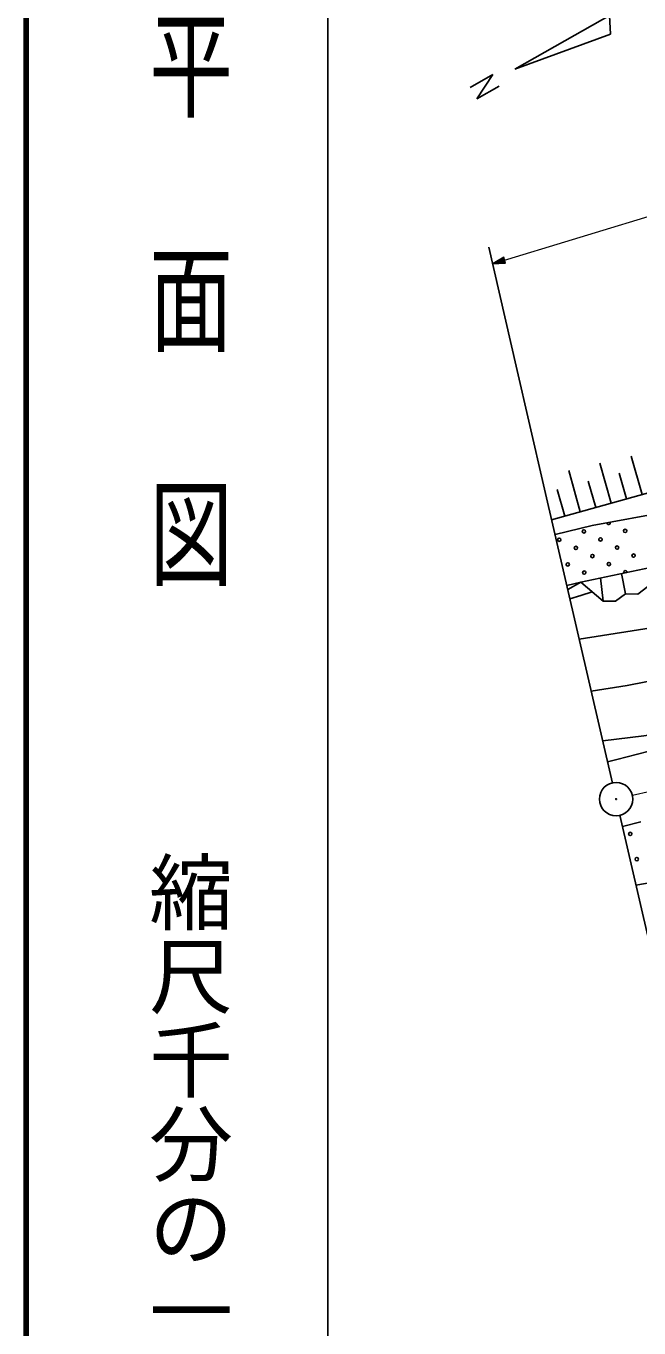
# Model space of a CAD drawing. Units: millimetres, scale not verified. Extents: x 40000 to 680000, y 20000 to 380000.
# Drawn here: x 40000 to 76564, y 262491 to 340196 of the extents above; entities that cross this region are included whole.
import ezdxf
from ezdxf.enums import TextEntityAlignment as Align

# ---------------------------------------------------------------- set-up
doc = ezdxf.new("R2010")
doc.units = ezdxf.units.MM
doc.header["$LTSCALE"] = 1000
doc.linetypes.add('CHAIN', pattern=[18.5, 12, -1.5, 3.5, -1.5])
for name, color, linetype, lineweight in [('M-BGD', 7, 'Continuous', 25), ('M-BGD-HTXT', 7, 'Continuous', 13), ('M-BMK', 2, 'CHAIN', 13), ('M-TTL', 2, 'Continuous', 140), ('M-TTL-BAND', 7, 'Continuous', 25)]:
    doc.layers.add(name, color=color, linetype=linetype, lineweight=lineweight)
doc.layers.add('M-OTRS', color=7, linetype='Continuous')
doc.styles.add('@ＭＳ ゴシック', font='')
doc.styles.get('@ＭＳ ゴシック').set_extended_font_data('@MS Gothic')

# ---------------------------------------------------------------- blocks, each defined once
blk = doc.blocks.new('BUHIN5')
at = {"color": 6, "linetype": 'Continuous', "lineweight": 25}
for radius in [995, 30]:
    blk.add_circle((0, 0), radius, dxfattribs=at)

msp = doc.modelspace()

# ---------------------------------------------------------------- linework, layer by layer
at = {"layer": 'M-BGD'}
for p, q in [((69151, 337625), (90899, 349954)), ((74863, 339714), (74747, 341947)), ((69151, 337625), (74863, 339714)), ((67843, 337303), (66499, 336532)), ((66891, 335843), (67843, 337303)), ((68234, 336604), (66891, 335843)), ((69239, 319900), (67603, 326994)), ((70873, 312815), (69239, 319900)), ((74905, 311712), (74238, 314097)), ((76748, 312227), (76104, 314528)), ((73062, 311196), (72372, 313661)), ((75826, 311969), (75393, 313519)), ((74980, 295014), (70873, 312815)), ((78130, 312614), (71357, 310719)), ((72140, 310938), (71694, 312534)), ((73983, 311454), (73541, 313035)), ((73764, 310388), (85735, 312564)), ((71559, 309844), (73764, 310388)), ((77640, 307964), (73089, 307009)), ((73089, 307009), (72258, 306813)), ((73089, 307009), (72315, 306567)), ((74432, 305867), (73089, 307009)), ((74432, 305867), (74277, 307258)), ((75767, 306302), (75522, 307520)), ((75767, 306302), (75172, 305862)), ((76506, 306297), (75767, 306302)), ((77101, 306736), (76506, 306297)), ((75172, 305862), (74432, 305867)), ((75242, 296422), (80961, 297884)), ((74688, 296281), (75242, 296422)), ((79646, 274786), (75422, 293096)), ((76669, 292707), (75577, 292424))]:
    msp.add_line(p, q, dxfattribs=at)
for points in [[(73001, 303593), (77926, 304385), (82860, 305188), (85627, 305670), (88382, 306211), (90496, 306687), (92605, 307224), (94517, 307770), (96420, 308376), (98201, 309003), (99961, 309687), (101921, 310519), (103857, 311405), (106164, 312538), (108451, 313728), (111739, 315523), (115008, 317377), (118047, 319088), (121114, 320745), (124115, 322294), (127151, 323794), (129731, 324992), (132343, 326139)], [(72443, 306013), (73106, 306216), (73777, 306424)], [(73716, 300495), (75860, 300843), (77990, 301249), (79553, 301621), (81101, 302052), (84505, 303085), (87921, 304060), (90210, 304624), (92521, 305142)], [(74400, 297530), (76856, 297841), (79313, 298214), (80592, 298448), (81878, 298701)], [(76384, 288926), (79507, 289464), (82629, 290062), (84865, 290555), (87090, 291108), (88680, 291537), (90263, 292027), (91640, 292497), (93044, 292912), (97003, 293748), (100973, 294574)]]:
    msp.add_lwpolyline(points, dxfattribs=at)
for centre in [(73283, 310036), (75742, 310058), (71811, 309531), (74271, 309553), (72800, 309048), (73788, 308565), (75259, 309070), (76247, 308586), (72316, 308060), (74776, 308081), (73304, 307576), (76046, 291977), (76437, 290471)]:
    msp.add_circle(centre, 99.5, dxfattribs=at)
for centre, start, end in [((74754, 310541), 175.01578, 25.59737), ((75764, 307598), 356.02007, 207.67754)]:
    msp.add_arc(centre, 99.5, start, end, dxfattribs=at)
at = {"layer": 'M-BGD-HTXT'}
msp.add_line((67831, 326002), (103528, 336910), dxfattribs=at)
for points in [[(67831, 326002), (68603, 326042), (68494, 326401)], [(67978, 326047), (68465, 326333), (68542, 326082)], [(68050, 326069), (68447, 326298), (68507, 326101)], [(68124, 326091), (68428, 326263), (68472, 326119)], [(68195, 326113), (68409, 326228), (68437, 326138)]]:
    msp.add_lwpolyline(points, close=True, dxfattribs=at)
for points in [[(67905, 326025), (68484, 326368), (68577, 326063), (67907, 326025)], [(68396, 326175), (68269, 326136), (68391, 326193), (68402, 326157), (68269, 326136)]]:
    msp.add_lwpolyline(points, dxfattribs=at)
at = {"layer": 'M-BMK'}
msp.add_line((100963, 299904), (76176, 294276), dxfattribs=at)
at = {"layer": 'M-TTL'}
msp.add_line((40000, 380000), (40000, 20000), dxfattribs=at)
at = {"layer": 'M-TTL-BAND'}
msp.add_line((58000, 370000), (58000, 20000), dxfattribs=at)

# ---------------------------------------------------------------- block references
at = {"layer": 'M-OTRS', "rotation": 119.54935}
msp.add_blockref('BUHIN5', (75201, 294055), dxfattribs=at)

# ---------------------------------------------------------------- texts
at = {"layer": 'M-TTL-BAND', "style": '@ＭＳ ゴシック', "width": 1.4}
msp.add_text('平  面  図', height=3666, rotation=270, dxfattribs=at).set_placement((49777, 306475), align=Align.MIDDLE_RIGHT)
at = {"layer": 'M-TTL-BAND', "style": '@ＭＳ ゴシック'}
msp.add_text('縮尺千分の一', height=3666, rotation=270, dxfattribs=at).set_placement((49777, 261030), align=Align.MIDDLE_RIGHT)

doc.saveas('drawing.dxf')
